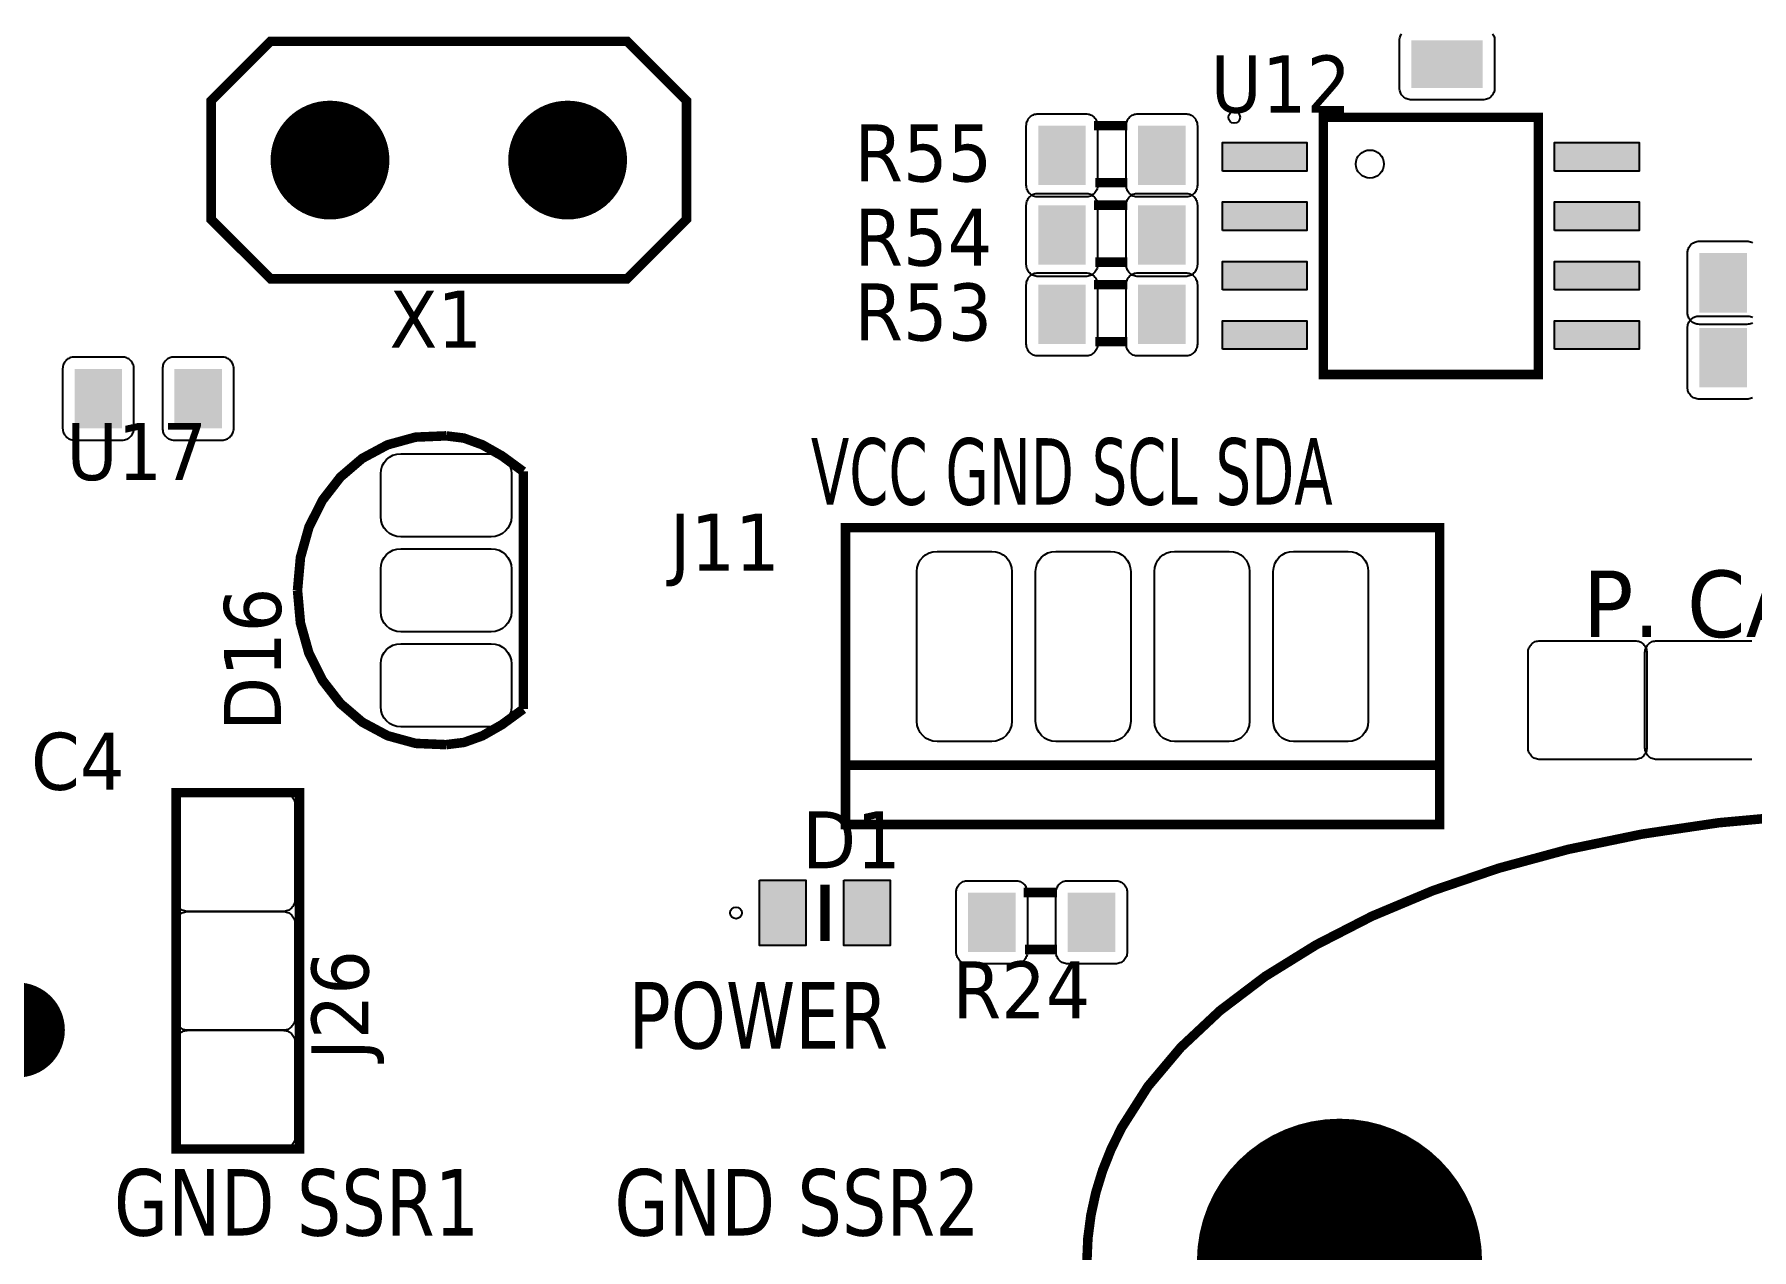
# Model space of a CAD drawing. Header units: millimetres. Extents: x 123.5 to 144.3, y 105.4 to 121.6.
# Drawn here: x 128.534 to 131.136, y 111.912 to 113.754 of the extents above; entities that cross this region are included whole.
import ezdxf

# ---------------------------------------------------------------- set-up
doc = ezdxf.new("R2010")
doc.units = ezdxf.units.MM
doc.layers.add('DESC', color=250, linetype='Continuous')
doc.styles.get("Standard").update_dxf_attribs({"font": 'tahoma.ttf'})

# ---------------------------------------------------------------- blocks, each defined once
blk = doc.blocks.new('RPAD')
blk.add_trace([(-0.5, -0.5), (-0.5, 0.5), (0.5, -0.5), (0.5, 0.5)])
blk = doc.blocks.new('EPAD')
at = {"const_width": 0.5}
blk.add_lwpolyline([(-0.25, 0, 1), (0.25, 0, 1)], format="xyb", close=True, dxfattribs=at)
blk = doc.blocks.new('DIELEC-AUT006')
for points, const_width in [([(149.0526, 113.0616), (148.6026, 113.0616), (148.5276, 113.1366), (148.5276, 113.2866), (148.6026, 113.3616), (149.0526, 113.3616), (149.1276, 113.2866), (149.1276, 113.1366), (149.0526, 113.0616)], 0.012), ([(149.0526, 113.0616), (148.6026, 113.0616), (148.5276, 113.1366), (148.5276, 113.2866), (148.6026, 113.3616), (149.0526, 113.3616), (149.1276, 113.2866), (149.1276, 113.1366), (149.0526, 113.0616)], 0.012), ([(149.0526, 113.0616), (148.6026, 113.0616), (148.5276, 113.1366), (148.5276, 113.2866), (148.6026, 113.3616), (149.0526, 113.3616), (149.1276, 113.2866), (149.1276, 113.1366), (149.0526, 113.0616)], 0.012), ([(149.6841, 113.255), (149.6421, 113.255)], 0.012), ([(149.6841, 113.255), (149.6421, 113.255)], 0.012), ([(149.6841, 113.255), (149.6421, 113.255)], 0.012), ([(149.9314, 112.9408), (150.203, 112.9408), (150.203, 113.2656), (149.9314, 113.2656), (149.9314, 112.9408)], 0.0118), ([(149.9314, 112.9408), (150.203, 112.9408), (150.203, 113.2656), (149.9314, 113.2656), (149.9314, 112.9408)], 0.0118), ([(149.9314, 112.9408), (150.203, 112.9408), (150.203, 113.2656), (149.9314, 113.2656), (149.9314, 112.9408)], 0.0118), ([(149.6841, 113.183), (149.6436, 113.183)], 0.012), ([(149.6841, 113.183), (149.6436, 113.183)], 0.012), ([(149.6841, 113.183), (149.6436, 113.183)], 0.012), ([(149.6841, 113.1546), (149.6421, 113.1546)], 0.012), ([(149.6841, 113.1546), (149.6421, 113.1546)], 0.012), ([(149.6841, 113.1546), (149.6421, 113.1546)], 0.012), ([(149.6841, 113.0826), (149.6436, 113.0826)], 0.012), ([(149.6841, 113.0826), (149.6436, 113.0826)], 0.012), ([(149.6841, 113.0826), (149.6436, 113.0826)], 0.012), ([(149.6841, 113.0542), (149.6421, 113.0542)], 0.012), ([(149.6841, 113.0542), (149.6421, 113.0542)], 0.012), ([(149.6841, 113.0542), (149.6421, 113.0542)], 0.012), ([(149.6841, 112.9822), (149.6436, 112.9822)], 0.012), ([(149.6841, 112.9822), (149.6436, 112.9822)], 0.012), ([(149.6841, 112.9822), (149.6436, 112.9822)], 0.012), ([(148.8241, 112.8633), (148.7857, 112.8617), (148.7503, 112.852), (148.7184, 112.8349), (148.6908, 112.8113), (148.6681, 112.782), (148.651, 112.7479), (148.6403, 112.7097), (148.6366, 112.6683)], 0.012), ([(148.8241, 112.8633), (148.7857, 112.8617), (148.7503, 112.852), (148.7184, 112.8349), (148.6908, 112.8113), (148.6681, 112.782), (148.651, 112.7479), (148.6403, 112.7097), (148.6366, 112.6683)], 0.012), ([(148.8241, 112.8633), (148.7857, 112.8617), (148.7503, 112.852), (148.7184, 112.8349), (148.6908, 112.8113), (148.6681, 112.782), (148.651, 112.7479), (148.6403, 112.7097), (148.6366, 112.6683)], 0.012), ([(148.8241, 112.8633), (148.8467, 112.8605), (148.87, 112.852), (148.8947, 112.838), (148.9216, 112.8183)], 0.012), ([(148.8241, 112.8633), (148.8467, 112.8605), (148.87, 112.852), (148.8947, 112.838), (148.9216, 112.8183)], 0.012), ([(148.8241, 112.8633), (148.8467, 112.8605), (148.87, 112.852), (148.8947, 112.838), (148.9216, 112.8183)], 0.012), ([(148.9216, 112.5183), (148.9216, 112.8183)], 0.012), ([(148.9216, 112.5183), (148.9216, 112.8183)], 0.012), ([(148.9216, 112.5183), (148.9216, 112.8183)], 0.012), ([(149.3284, 112.3724), (150.0784, 112.3724), (150.0784, 112.7474), (149.3284, 112.7474), (149.3284, 112.3724)], 0.012), ([(149.3284, 112.3724), (150.0784, 112.3724), (150.0784, 112.7474), (149.3284, 112.7474), (149.3284, 112.3724)], 0.012), ([(149.3284, 112.3724), (150.0784, 112.3724), (150.0784, 112.7474), (149.3284, 112.7474), (149.3284, 112.3724)], 0.012), ([(148.8241, 112.4733), (148.7857, 112.4749), (148.7503, 112.4846), (148.7184, 112.5017), (148.6908, 112.5253), (148.6681, 112.5546), (148.651, 112.5887), (148.6403, 112.6269), (148.6366, 112.6683)], 0.012), ([(148.8241, 112.4733), (148.7857, 112.4749), (148.7503, 112.4846), (148.7184, 112.5017), (148.6908, 112.5253), (148.6681, 112.5546), (148.651, 112.5887), (148.6403, 112.6269), (148.6366, 112.6683)], 0.012), ([(148.8241, 112.4733), (148.7857, 112.4749), (148.7503, 112.4846), (148.7184, 112.5017), (148.6908, 112.5253), (148.6681, 112.5546), (148.651, 112.5887), (148.6403, 112.6269), (148.6366, 112.6683)], 0.012), ([(148.8241, 112.4733), (148.8467, 112.4761), (148.87, 112.4845), (148.8947, 112.4986), (148.9216, 112.5183)], 0.012), ([(148.8241, 112.4733), (148.8467, 112.4761), (148.87, 112.4845), (148.8947, 112.4986), (148.9216, 112.5183)], 0.012), ([(148.8241, 112.4733), (148.8467, 112.4761), (148.87, 112.4845), (148.8947, 112.4986), (148.9216, 112.5183)], 0.012), ([(150.0784, 112.4474), (149.3284, 112.4474)], 0.012), ([(150.0784, 112.4474), (149.3284, 112.4474)], 0.012), ([(150.0784, 112.4474), (149.3284, 112.4474)], 0.012), ([(148.4833, 111.9626), (148.6392, 111.9626), (148.6392, 112.4126), (148.4833, 112.4126), (148.4833, 111.9626)], 0.012), ([(148.4833, 111.9626), (148.6392, 111.9626), (148.6392, 112.4126), (148.4833, 112.4126), (148.4833, 111.9626)], 0.012), ([(148.4833, 111.9626), (148.6392, 111.9626), (148.6392, 112.4126), (148.4833, 112.4126), (148.4833, 111.9626)], 0.012), ([(150.5323, 112.3839), (150.431, 112.3747), (150.3338, 112.3603), (150.2409, 112.3411), (150.1528, 112.3172), (150.0701, 112.289), (149.9931, 112.2567), (149.9224, 112.2204), (149.8582, 112.1806), (149.8012, 112.1374), (149.7517, 112.091), (149.7102, 112.0417), (149.6772, 111.9899), (149.6639, 111.963), (149.653, 111.9356), (149.6444, 111.9076), (149.6382, 111.8792), (149.6344, 111.8502), (149.6331, 111.8209)], 0.012), ([(150.5323, 112.3839), (150.431, 112.3747), (150.3338, 112.3603), (150.2409, 112.3411), (150.1528, 112.3172), (150.0701, 112.289), (149.9931, 112.2567), (149.9224, 112.2204), (149.8582, 112.1806), (149.8012, 112.1374), (149.7517, 112.091), (149.7102, 112.0417), (149.6772, 111.9899), (149.6639, 111.963), (149.653, 111.9356), (149.6444, 111.9076), (149.6382, 111.8792), (149.6344, 111.8502), (149.6331, 111.8209)], 0.012), ([(150.5323, 112.3839), (150.431, 112.3747), (150.3338, 112.3603), (150.2409, 112.3411), (150.1528, 112.3172), (150.0701, 112.289), (149.9931, 112.2567), (149.9224, 112.2204), (149.8582, 112.1806), (149.8012, 112.1374), (149.7517, 112.091), (149.7102, 112.0417), (149.6772, 111.9899), (149.6639, 111.963), (149.653, 111.9356), (149.6444, 111.9076), (149.6382, 111.8792), (149.6344, 111.8502), (149.6331, 111.8209)], 0.012), ([(149.3024, 112.2963), (149.3024, 112.2254)], 0.0118), ([(149.3024, 112.2963), (149.3024, 112.2254)], 0.0118), ([(149.3024, 112.2963), (149.3024, 112.2254)], 0.0118), ([(149.5955, 112.2865), (149.5535, 112.2865)], 0.012), ([(149.5955, 112.2865), (149.5535, 112.2865)], 0.012), ([(149.5955, 112.2865), (149.5535, 112.2865)], 0.012), ([(149.5955, 112.2145), (149.555, 112.2145)], 0.012), ([(149.5955, 112.2145), (149.555, 112.2145)], 0.012), ([(149.5955, 112.2145), (149.555, 112.2145)], 0.012)]:
    blk.add_lwpolyline(points, dxfattribs=dict(const_width=const_width))
for points in [[(150.1453, 113.3711), (150.1461, 113.3699), (150.1467, 113.3686), (150.1472, 113.3672), (150.1475, 113.3658), (150.1478, 113.3643), (150.1478, 113.3627), (150.1478, 113.3627), (150.1478, 113.3027), (150.1478, 113.3011), (150.1475, 113.2996), (150.1472, 113.2982), (150.1467, 113.2968), (150.1461, 113.2955), (150.1453, 113.2942), (150.1445, 113.2931), (150.1435, 113.292), (150.1425, 113.2911), (150.1413, 113.2902), (150.1401, 113.2895), (150.1387, 113.2889), (150.1374, 113.2884), (150.1359, 113.288), (150.1344, 113.2878), (150.1328, 113.2877), (150.0428, 113.2877), (150.0413, 113.2878), (150.0398, 113.288), (150.0383, 113.2884), (150.0369, 113.2889), (150.0356, 113.2895), (150.0344, 113.2902), (150.0332, 113.2911), (150.0322, 113.292), (150.0312, 113.2931), (150.0304, 113.2942), (150.0296, 113.2955), (150.029, 113.2968), (150.0285, 113.2982), (150.0281, 113.2996), (150.0279, 113.3011), (150.0278, 113.3027), (150.0278, 113.3627), (150.0279, 113.3643), (150.0281, 113.3658), (150.0285, 113.3672), (150.029, 113.3686), (150.0296, 113.3699), (150.0304, 113.3711)], [(150.4735, 113.0059), (150.4722, 113.0053), (150.4708, 113.0048), (150.4693, 113.0044), (150.4678, 113.0042), (150.4663, 113.0041), (150.4063, 113.0041), (150.4047, 113.0042), (150.4032, 113.0044), (150.4018, 113.0048), (150.4004, 113.0053), (150.3991, 113.0059), (150.3978, 113.0066), (150.3967, 113.0075), (150.3956, 113.0084), (150.3946, 113.0095), (150.3938, 113.0107), (150.3931, 113.0119), (150.3924, 113.0132), (150.3919, 113.0146), (150.3916, 113.016), (150.3913, 113.0176), (150.3913, 113.0191), (150.3913, 113.0941), (150.3913, 113.0957), (150.3916, 113.0972), (150.3919, 113.0986), (150.3924, 113.1), (150.3931, 113.1013), (150.3938, 113.1026), (150.3946, 113.1037), (150.3956, 113.1048), (150.3967, 113.1057), (150.3978, 113.1066), (150.3991, 113.1073), (150.4004, 113.108), (150.4018, 113.1084), (150.4032, 113.1088), (150.4047, 113.109), (150.4063, 113.1091), (150.4063, 113.1091), (150.4663, 113.1091), (150.4678, 113.109), (150.4693, 113.1088), (150.4708, 113.1084), (150.4722, 113.108), (150.4735, 113.1073)], [(150.4735, 112.9114), (150.4722, 112.9108), (150.4708, 112.9103), (150.4693, 112.9099), (150.4678, 112.9097), (150.4663, 112.9096), (150.4063, 112.9096), (150.4047, 112.9097), (150.4032, 112.9099), (150.4018, 112.9103), (150.4004, 112.9108), (150.3991, 112.9114), (150.3978, 112.9121), (150.3967, 112.913), (150.3956, 112.914), (150.3946, 112.915), (150.3938, 112.9162), (150.3931, 112.9174), (150.3924, 112.9187), (150.3919, 112.9201), (150.3916, 112.9216), (150.3913, 112.9231), (150.3913, 112.9246), (150.3913, 112.9996), (150.3913, 113.0012), (150.3916, 113.0027), (150.3919, 113.0041), (150.3924, 113.0055), (150.3931, 113.0068), (150.3938, 113.0081), (150.3946, 113.0092), (150.3956, 113.0103), (150.3967, 113.0112), (150.3978, 113.0121), (150.3991, 113.0128), (150.4004, 113.0135), (150.4018, 113.014), (150.4032, 113.0143), (150.4047, 113.0145), (150.4063, 113.0146), (150.4063, 113.0146), (150.4663, 113.0146), (150.4678, 113.0145), (150.4693, 113.0143), (150.4708, 113.014), (150.4722, 113.0135), (150.4735, 113.0128)], [(150.4726, 112.4545), (150.3526, 112.4545), (150.3511, 112.4546), (150.3496, 112.4548), (150.3481, 112.4552), (150.3467, 112.4557), (150.3454, 112.4563), (150.3442, 112.457), (150.343, 112.4579), (150.342, 112.4589), (150.341, 112.4599), (150.3402, 112.4611), (150.3394, 112.4623), (150.3388, 112.4636), (150.3383, 112.465), (150.3379, 112.4665), (150.3377, 112.468), (150.3376, 112.4695), (150.3376, 112.5895), (150.3377, 112.5911), (150.3379, 112.5926), (150.3383, 112.594), (150.3388, 112.5954), (150.3394, 112.5967), (150.3402, 112.598), (150.341, 112.5991), (150.342, 112.6002), (150.343, 112.6011), (150.3442, 112.602), (150.3454, 112.6027), (150.3467, 112.6034), (150.3481, 112.6039), (150.3496, 112.6042), (150.3511, 112.6044), (150.3526, 112.6045), (150.4726, 112.6045)]]:
    blk.add_lwpolyline(points)
for points in [[(149.6316, 113.165), (149.5716, 113.165), (149.5701, 113.1651), (149.5685, 113.1653), (149.5671, 113.1657), (149.5657, 113.1662), (149.5644, 113.1668), (149.5632, 113.1675), (149.562, 113.1684), (149.5609, 113.1693), (149.56, 113.1704), (149.5591, 113.1716), (149.5584, 113.1728), (149.5578, 113.1741), (149.5573, 113.1755), (149.5569, 113.1769), (149.5567, 113.1785), (149.5566, 113.18), (149.5566, 113.255), (149.5567, 113.2566), (149.5569, 113.2581), (149.5573, 113.2595), (149.5578, 113.2609), (149.5584, 113.2622), (149.5591, 113.2635), (149.56, 113.2646), (149.5609, 113.2657), (149.562, 113.2666), (149.5632, 113.2675), (149.5644, 113.2682), (149.5657, 113.2689), (149.5671, 113.2694), (149.5685, 113.2697), (149.5701, 113.2699), (149.5716, 113.27), (149.6316, 113.27), (149.6332, 113.2699), (149.6347, 113.2697), (149.6361, 113.2694), (149.6375, 113.2689), (149.6388, 113.2682), (149.6401, 113.2675), (149.6412, 113.2666), (149.6423, 113.2657), (149.6432, 113.2646), (149.6441, 113.2635), (149.6448, 113.2622), (149.6455, 113.2609), (149.6459, 113.2595), (149.6463, 113.2581), (149.6465, 113.2566), (149.6466, 113.255), (149.6466, 113.18), (149.6465, 113.1785), (149.6463, 113.1769), (149.6459, 113.1755), (149.6455, 113.1741), (149.6448, 113.1728), (149.6441, 113.1716), (149.6432, 113.1704), (149.6423, 113.1693), (149.6412, 113.1684), (149.6401, 113.1675), (149.6388, 113.1668), (149.6375, 113.1662), (149.6361, 113.1657), (149.6347, 113.1653), (149.6332, 113.1651), (149.6316, 113.165)], [(149.7576, 113.165), (149.6976, 113.165), (149.6961, 113.1651), (149.6945, 113.1653), (149.6931, 113.1657), (149.6917, 113.1662), (149.6904, 113.1668), (149.6892, 113.1675), (149.688, 113.1684), (149.6869, 113.1693), (149.686, 113.1704), (149.6851, 113.1716), (149.6844, 113.1728), (149.6838, 113.1741), (149.6833, 113.1755), (149.6829, 113.1769), (149.6827, 113.1785), (149.6826, 113.18), (149.6826, 113.255), (149.6827, 113.2566), (149.6829, 113.2581), (149.6833, 113.2595), (149.6838, 113.2609), (149.6844, 113.2622), (149.6851, 113.2635), (149.686, 113.2646), (149.6869, 113.2657), (149.688, 113.2666), (149.6892, 113.2675), (149.6904, 113.2682), (149.6917, 113.2689), (149.6931, 113.2694), (149.6945, 113.2697), (149.6961, 113.2699), (149.6976, 113.27), (149.7576, 113.27), (149.7592, 113.2699), (149.7607, 113.2697), (149.7621, 113.2694), (149.7635, 113.2689), (149.7648, 113.2682), (149.7661, 113.2675), (149.7672, 113.2666), (149.7683, 113.2657), (149.7692, 113.2646), (149.7701, 113.2635), (149.7708, 113.2622), (149.7715, 113.2609), (149.7719, 113.2595), (149.7723, 113.2581), (149.7725, 113.2566), (149.7726, 113.255), (149.7726, 113.18), (149.7725, 113.1785), (149.7723, 113.1769), (149.7719, 113.1755), (149.7715, 113.1741), (149.7708, 113.1728), (149.7701, 113.1716), (149.7692, 113.1704), (149.7683, 113.1693), (149.7672, 113.1684), (149.7661, 113.1675), (149.7648, 113.1668), (149.7635, 113.1662), (149.7621, 113.1657), (149.7607, 113.1653), (149.7592, 113.1651), (149.7576, 113.165)], [(149.8043, 113.1977), (149.8043, 113.2337), (149.9108, 113.2337), (149.9108, 113.1977), (149.8043, 113.1977)], [(150.2236, 113.1977), (150.2236, 113.2337), (150.3301, 113.2337), (150.3301, 113.1977), (150.2236, 113.1977)], [(149.6316, 113.0646), (149.5716, 113.0646), (149.5701, 113.0647), (149.5685, 113.0649), (149.5671, 113.0653), (149.5657, 113.0658), (149.5644, 113.0664), (149.5632, 113.0671), (149.562, 113.068), (149.5609, 113.069), (149.56, 113.07), (149.5591, 113.0712), (149.5584, 113.0724), (149.5578, 113.0737), (149.5573, 113.0751), (149.5569, 113.0766), (149.5567, 113.0781), (149.5566, 113.0796), (149.5566, 113.1546), (149.5567, 113.1562), (149.5569, 113.1577), (149.5573, 113.1591), (149.5578, 113.1605), (149.5584, 113.1618), (149.5591, 113.1631), (149.56, 113.1642), (149.5609, 113.1653), (149.562, 113.1662), (149.5632, 113.1671), (149.5644, 113.1678), (149.5657, 113.1685), (149.5671, 113.169), (149.5685, 113.1693), (149.5701, 113.1695), (149.5716, 113.1696), (149.6316, 113.1696), (149.6332, 113.1695), (149.6347, 113.1693), (149.6361, 113.169), (149.6375, 113.1685), (149.6388, 113.1678), (149.6401, 113.1671), (149.6412, 113.1662), (149.6423, 113.1653), (149.6432, 113.1642), (149.6441, 113.1631), (149.6448, 113.1618), (149.6455, 113.1605), (149.6459, 113.1591), (149.6463, 113.1577), (149.6465, 113.1562), (149.6466, 113.1546), (149.6466, 113.0796), (149.6465, 113.0781), (149.6463, 113.0766), (149.6459, 113.0751), (149.6455, 113.0737), (149.6448, 113.0724), (149.6441, 113.0712), (149.6432, 113.07), (149.6423, 113.069), (149.6412, 113.068), (149.6401, 113.0671), (149.6388, 113.0664), (149.6375, 113.0658), (149.6361, 113.0653), (149.6347, 113.0649), (149.6332, 113.0647), (149.6316, 113.0646)], [(149.7576, 113.0646), (149.6976, 113.0646), (149.6961, 113.0647), (149.6945, 113.0649), (149.6931, 113.0653), (149.6917, 113.0658), (149.6904, 113.0664), (149.6892, 113.0671), (149.688, 113.068), (149.6869, 113.069), (149.686, 113.07), (149.6851, 113.0712), (149.6844, 113.0724), (149.6838, 113.0737), (149.6833, 113.0751), (149.6829, 113.0766), (149.6827, 113.0781), (149.6826, 113.0796), (149.6826, 113.1546), (149.6827, 113.1562), (149.6829, 113.1577), (149.6833, 113.1591), (149.6838, 113.1605), (149.6844, 113.1618), (149.6851, 113.1631), (149.686, 113.1642), (149.6869, 113.1653), (149.688, 113.1662), (149.6892, 113.1671), (149.6904, 113.1678), (149.6917, 113.1685), (149.6931, 113.169), (149.6945, 113.1693), (149.6961, 113.1695), (149.6976, 113.1696), (149.7576, 113.1696), (149.7592, 113.1695), (149.7607, 113.1693), (149.7621, 113.169), (149.7635, 113.1685), (149.7648, 113.1678), (149.7661, 113.1671), (149.7672, 113.1662), (149.7683, 113.1653), (149.7692, 113.1642), (149.7701, 113.1631), (149.7708, 113.1618), (149.7715, 113.1605), (149.7719, 113.1591), (149.7723, 113.1577), (149.7725, 113.1562), (149.7726, 113.1546), (149.7726, 113.0796), (149.7725, 113.0781), (149.7723, 113.0766), (149.7719, 113.0751), (149.7715, 113.0737), (149.7708, 113.0724), (149.7701, 113.0712), (149.7692, 113.07), (149.7683, 113.069), (149.7672, 113.068), (149.7661, 113.0671), (149.7648, 113.0664), (149.7635, 113.0658), (149.7621, 113.0653), (149.7607, 113.0649), (149.7592, 113.0647), (149.7576, 113.0646)], [(149.8043, 113.1227), (149.8043, 113.1587), (149.9108, 113.1587), (149.9108, 113.1227), (149.8043, 113.1227)], [(150.2236, 113.1227), (150.2236, 113.1587), (150.3301, 113.1587), (150.3301, 113.1227), (150.2236, 113.1227)], [(149.8043, 113.0477), (149.8043, 113.0837), (149.9108, 113.0837), (149.9108, 113.0477), (149.8043, 113.0477)], [(150.2236, 113.0477), (150.2236, 113.0837), (150.3301, 113.0837), (150.3301, 113.0477), (150.2236, 113.0477)], [(149.6316, 112.9642), (149.5716, 112.9642), (149.5701, 112.9643), (149.5685, 112.9645), (149.5671, 112.9649), (149.5657, 112.9654), (149.5644, 112.966), (149.5632, 112.9667), (149.562, 112.9676), (149.5609, 112.9686), (149.56, 112.9696), (149.5591, 112.9708), (149.5584, 112.972), (149.5578, 112.9733), (149.5573, 112.9747), (149.5569, 112.9762), (149.5567, 112.9777), (149.5566, 112.9792), (149.5566, 113.0542), (149.5567, 113.0558), (149.5569, 113.0573), (149.5573, 113.0587), (149.5578, 113.0601), (149.5584, 113.0614), (149.5591, 113.0627), (149.56, 113.0638), (149.5609, 113.0649), (149.562, 113.0658), (149.5632, 113.0667), (149.5644, 113.0674), (149.5657, 113.0681), (149.5671, 113.0686), (149.5685, 113.0689), (149.5701, 113.0691), (149.5716, 113.0692), (149.6316, 113.0692), (149.6332, 113.0691), (149.6347, 113.0689), (149.6361, 113.0686), (149.6375, 113.0681), (149.6388, 113.0674), (149.6401, 113.0667), (149.6412, 113.0658), (149.6423, 113.0649), (149.6432, 113.0638), (149.6441, 113.0627), (149.6448, 113.0614), (149.6455, 113.0601), (149.6459, 113.0587), (149.6463, 113.0573), (149.6465, 113.0558), (149.6466, 113.0542), (149.6466, 112.9792), (149.6465, 112.9777), (149.6463, 112.9762), (149.6459, 112.9747), (149.6455, 112.9733), (149.6448, 112.972), (149.6441, 112.9708), (149.6432, 112.9696), (149.6423, 112.9686), (149.6412, 112.9676), (149.6401, 112.9667), (149.6388, 112.966), (149.6375, 112.9654), (149.6361, 112.9649), (149.6347, 112.9645), (149.6332, 112.9643), (149.6316, 112.9642)], [(149.7576, 112.9642), (149.6976, 112.9642), (149.6961, 112.9643), (149.6945, 112.9645), (149.6931, 112.9649), (149.6917, 112.9654), (149.6904, 112.966), (149.6892, 112.9667), (149.688, 112.9676), (149.6869, 112.9686), (149.686, 112.9696), (149.6851, 112.9708), (149.6844, 112.972), (149.6838, 112.9733), (149.6833, 112.9747), (149.6829, 112.9762), (149.6827, 112.9777), (149.6826, 112.9792), (149.6826, 113.0542), (149.6827, 113.0558), (149.6829, 113.0573), (149.6833, 113.0587), (149.6838, 113.0601), (149.6844, 113.0614), (149.6851, 113.0627), (149.686, 113.0638), (149.6869, 113.0649), (149.688, 113.0658), (149.6892, 113.0667), (149.6904, 113.0674), (149.6917, 113.0681), (149.6931, 113.0686), (149.6945, 113.0689), (149.6961, 113.0691), (149.6976, 113.0692), (149.7576, 113.0692), (149.7592, 113.0691), (149.7607, 113.0689), (149.7621, 113.0686), (149.7635, 113.0681), (149.7648, 113.0674), (149.7661, 113.0667), (149.7672, 113.0658), (149.7683, 113.0649), (149.7692, 113.0638), (149.7701, 113.0627), (149.7708, 113.0614), (149.7715, 113.0601), (149.7719, 113.0587), (149.7723, 113.0573), (149.7725, 113.0558), (149.7726, 113.0542), (149.7726, 112.9792), (149.7725, 112.9777), (149.7723, 112.9762), (149.7719, 112.9747), (149.7715, 112.9733), (149.7708, 112.972), (149.7701, 112.9708), (149.7692, 112.9696), (149.7683, 112.9686), (149.7672, 112.9676), (149.7661, 112.9667), (149.7648, 112.966), (149.7635, 112.9654), (149.7621, 112.9649), (149.7607, 112.9645), (149.7592, 112.9643), (149.7576, 112.9642)], [(149.8043, 112.9727), (149.8043, 113.0087), (149.9108, 113.0087), (149.9108, 112.9727), (149.8043, 112.9727)], [(150.2236, 112.9727), (150.2236, 113.0087), (150.3301, 113.0087), (150.3301, 112.9727), (150.2236, 112.9727)], [(148.3551, 112.8579), (148.4151, 112.8579), (148.4166, 112.858), (148.4181, 112.8582), (148.4196, 112.8586), (148.421, 112.8591), (148.4223, 112.8597), (148.4235, 112.8604), (148.4247, 112.8613), (148.4257, 112.8623), (148.4267, 112.8633), (148.4276, 112.8645), (148.4283, 112.8657), (148.4289, 112.867), (148.4294, 112.8684), (148.4298, 112.8699), (148.43, 112.8714), (148.4301, 112.8729), (148.4301, 112.9479), (148.43, 112.9495), (148.4298, 112.951), (148.4294, 112.9524), (148.4289, 112.9538), (148.4283, 112.9551), (148.4276, 112.9564), (148.4267, 112.9575), (148.4257, 112.9586), (148.4247, 112.9596), (148.4235, 112.9604), (148.4223, 112.9611), (148.421, 112.9618), (148.4196, 112.9623), (148.4181, 112.9626), (148.4166, 112.9629), (148.4151, 112.9629), (148.3551, 112.9629), (148.3535, 112.9629), (148.352, 112.9626), (148.3506, 112.9623), (148.3492, 112.9618), (148.3479, 112.9611), (148.3466, 112.9604), (148.3455, 112.9596), (148.3444, 112.9586), (148.3435, 112.9575), (148.3426, 112.9564), (148.3419, 112.9551), (148.3412, 112.9538), (148.3407, 112.9524), (148.3404, 112.951), (148.3402, 112.9495), (148.3401, 112.9479), (148.3401, 112.8729), (148.3402, 112.8714), (148.3404, 112.8699), (148.3407, 112.8684), (148.3412, 112.867), (148.3419, 112.8657), (148.3426, 112.8645), (148.3435, 112.8633), (148.3444, 112.8623), (148.3455, 112.8613), (148.3466, 112.8604), (148.3479, 112.8597), (148.3492, 112.8591), (148.3506, 112.8586), (148.352, 112.8582), (148.3535, 112.858), (148.3551, 112.8579)], [(148.4811, 112.8579), (148.5411, 112.8579), (148.5426, 112.858), (148.5441, 112.8582), (148.5456, 112.8586), (148.547, 112.8591), (148.5483, 112.8597), (148.5495, 112.8604), (148.5507, 112.8613), (148.5517, 112.8623), (148.5527, 112.8633), (148.5536, 112.8645), (148.5543, 112.8657), (148.5549, 112.867), (148.5554, 112.8684), (148.5558, 112.8699), (148.556, 112.8714), (148.5561, 112.8729), (148.5561, 112.9479), (148.556, 112.9495), (148.5558, 112.951), (148.5554, 112.9524), (148.5549, 112.9538), (148.5543, 112.9551), (148.5536, 112.9564), (148.5527, 112.9575), (148.5517, 112.9586), (148.5507, 112.9596), (148.5495, 112.9604), (148.5483, 112.9611), (148.547, 112.9618), (148.5456, 112.9623), (148.5441, 112.9626), (148.5426, 112.9629), (148.5411, 112.9629), (148.4811, 112.9629), (148.4795, 112.9629), (148.478, 112.9626), (148.4766, 112.9623), (148.4752, 112.9618), (148.4739, 112.9611), (148.4726, 112.9604), (148.4715, 112.9596), (148.4704, 112.9586), (148.4695, 112.9575), (148.4686, 112.9564), (148.4679, 112.9551), (148.4672, 112.9538), (148.4667, 112.9524), (148.4664, 112.951), (148.4662, 112.9495), (148.4661, 112.9479), (148.4661, 112.8729), (148.4662, 112.8714), (148.4664, 112.8699), (148.4667, 112.8684), (148.4672, 112.867), (148.4679, 112.8657), (148.4686, 112.8645), (148.4695, 112.8633), (148.4704, 112.8623), (148.4715, 112.8613), (148.4726, 112.8604), (148.4739, 112.8597), (148.4752, 112.8591), (148.4766, 112.8586), (148.478, 112.8582), (148.4795, 112.858), (148.4811, 112.8579)], [(148.7416, 112.7613), (148.7416, 112.8153), (148.7421, 112.8205), (148.7435, 112.8253), (148.7459, 112.8297), (148.7489, 112.8334), (148.7527, 112.8365), (148.757, 112.8388), (148.7619, 112.8403), (148.7671, 112.8408), (148.8811, 112.8408), (148.8863, 112.8403), (148.8911, 112.8388), (148.8954, 112.8365), (148.8992, 112.8334), (148.9023, 112.8297), (148.9046, 112.8253), (148.9061, 112.8205), (148.9066, 112.8153), (148.9066, 112.7613), (148.9061, 112.7561), (148.9046, 112.7513), (148.9023, 112.7469), (148.8992, 112.7432), (148.8954, 112.7401), (148.8911, 112.7378), (148.8863, 112.7363), (148.8811, 112.7358), (148.7671, 112.7358), (148.7619, 112.7363), (148.757, 112.7378), (148.7527, 112.7401), (148.7489, 112.7432), (148.7459, 112.7469), (148.7435, 112.7513), (148.7421, 112.7561), (148.7416, 112.7613)], [(148.7416, 112.6413), (148.7416, 112.6953), (148.7421, 112.7005), (148.7435, 112.7053), (148.7459, 112.7097), (148.7489, 112.7134), (148.7527, 112.7165), (148.757, 112.7188), (148.7619, 112.7203), (148.7671, 112.7208), (148.8811, 112.7208), (148.8863, 112.7203), (148.8911, 112.7188), (148.8954, 112.7165), (148.8992, 112.7134), (148.9023, 112.7097), (148.9046, 112.7053), (148.9061, 112.7005), (148.9066, 112.6953), (148.9066, 112.6413), (148.9061, 112.6361), (148.9046, 112.6313), (148.9023, 112.6269), (148.8992, 112.6232), (148.8954, 112.6201), (148.8911, 112.6178), (148.8863, 112.6163), (148.8811, 112.6158), (148.7671, 112.6158), (148.7619, 112.6163), (148.757, 112.6178), (148.7527, 112.6201), (148.7489, 112.6232), (148.7459, 112.6269), (148.7435, 112.6313), (148.7421, 112.6361), (148.7416, 112.6413)], [(149.5129, 112.4774), (149.4439, 112.4774), (149.4387, 112.4779), (149.4339, 112.4794), (149.4295, 112.4817), (149.4258, 112.4848), (149.4227, 112.4886), (149.4204, 112.4929), (149.4189, 112.4977), (149.4184, 112.5029), (149.4184, 112.6919), (149.4189, 112.6971), (149.4204, 112.702), (149.4227, 112.7063), (149.4258, 112.7101), (149.4295, 112.7131), (149.4339, 112.7155), (149.4387, 112.7169), (149.4439, 112.7174), (149.5129, 112.7174), (149.5181, 112.7169), (149.5229, 112.7155), (149.5273, 112.7131), (149.531, 112.7101), (149.5341, 112.7063), (149.5364, 112.702), (149.5379, 112.6971), (149.5384, 112.6919), (149.5384, 112.5029), (149.5379, 112.4977), (149.5364, 112.4929), (149.5341, 112.4886), (149.531, 112.4848), (149.5273, 112.4817), (149.5229, 112.4794), (149.5181, 112.4779), (149.5129, 112.4774)], [(149.6629, 112.4774), (149.5939, 112.4774), (149.5887, 112.4779), (149.5839, 112.4794), (149.5795, 112.4817), (149.5758, 112.4848), (149.5727, 112.4886), (149.5704, 112.4929), (149.5689, 112.4977), (149.5684, 112.5029), (149.5684, 112.6919), (149.5689, 112.6971), (149.5704, 112.702), (149.5727, 112.7063), (149.5758, 112.7101), (149.5795, 112.7131), (149.5839, 112.7155), (149.5887, 112.7169), (149.5939, 112.7174), (149.6629, 112.7174), (149.6681, 112.7169), (149.6729, 112.7155), (149.6773, 112.7131), (149.681, 112.7101), (149.6841, 112.7063), (149.6864, 112.702), (149.6879, 112.6971), (149.6884, 112.6919), (149.6884, 112.5029), (149.6879, 112.4977), (149.6864, 112.4929), (149.6841, 112.4886), (149.681, 112.4848), (149.6773, 112.4817), (149.6729, 112.4794), (149.6681, 112.4779), (149.6629, 112.4774)], [(149.8129, 112.4774), (149.7439, 112.4774), (149.7387, 112.4779), (149.7339, 112.4794), (149.7295, 112.4817), (149.7258, 112.4848), (149.7227, 112.4886), (149.7204, 112.4929), (149.7189, 112.4977), (149.7184, 112.5029), (149.7184, 112.6919), (149.7189, 112.6971), (149.7204, 112.702), (149.7227, 112.7063), (149.7258, 112.7101), (149.7295, 112.7131), (149.7339, 112.7155), (149.7387, 112.7169), (149.7439, 112.7174), (149.8129, 112.7174), (149.8181, 112.7169), (149.8229, 112.7155), (149.8273, 112.7131), (149.831, 112.7101), (149.8341, 112.7063), (149.8364, 112.702), (149.8379, 112.6971), (149.8384, 112.6919), (149.8384, 112.5029), (149.8379, 112.4977), (149.8364, 112.4929), (149.8341, 112.4886), (149.831, 112.4848), (149.8273, 112.4817), (149.8229, 112.4794), (149.8181, 112.4779), (149.8129, 112.4774)], [(149.9629, 112.4774), (149.8939, 112.4774), (149.8887, 112.4779), (149.8839, 112.4794), (149.8795, 112.4817), (149.8758, 112.4848), (149.8727, 112.4886), (149.8704, 112.4929), (149.8689, 112.4977), (149.8684, 112.5029), (149.8684, 112.6919), (149.8689, 112.6971), (149.8704, 112.702), (149.8727, 112.7063), (149.8758, 112.7101), (149.8795, 112.7131), (149.8839, 112.7155), (149.8887, 112.7169), (149.8939, 112.7174), (149.9629, 112.7174), (149.9681, 112.7169), (149.9729, 112.7155), (149.9773, 112.7131), (149.981, 112.7101), (149.9841, 112.7063), (149.9864, 112.702), (149.9879, 112.6971), (149.9884, 112.6919), (149.9884, 112.5029), (149.9879, 112.4977), (149.9864, 112.4929), (149.9841, 112.4886), (149.981, 112.4848), (149.9773, 112.4817), (149.9729, 112.4794), (149.9681, 112.4779), (149.9629, 112.4774)], [(150.325, 112.4545), (150.205, 112.4545), (150.2035, 112.4546), (150.2019, 112.4548), (150.2005, 112.4552), (150.1991, 112.4557), (150.1978, 112.4563), (150.1966, 112.457), (150.1954, 112.4579), (150.1943, 112.4589), (150.1934, 112.4599), (150.1925, 112.4611), (150.1918, 112.4623), (150.1912, 112.4636), (150.1907, 112.465), (150.1903, 112.4665), (150.1901, 112.468), (150.19, 112.4695), (150.19, 112.5895), (150.1901, 112.5911), (150.1903, 112.5926), (150.1907, 112.594), (150.1912, 112.5954), (150.1918, 112.5967), (150.1925, 112.598), (150.1934, 112.5991), (150.1943, 112.6002), (150.1954, 112.6011), (150.1966, 112.602), (150.1978, 112.6027), (150.1991, 112.6034), (150.2005, 112.6039), (150.2019, 112.6042), (150.2035, 112.6044), (150.205, 112.6045), (150.325, 112.6045), (150.3266, 112.6044), (150.3281, 112.6042), (150.3295, 112.6039), (150.3309, 112.6034), (150.3322, 112.6027), (150.3335, 112.602), (150.3346, 112.6011), (150.3357, 112.6002), (150.3366, 112.5991), (150.3375, 112.598), (150.3382, 112.5967), (150.3389, 112.5954), (150.3394, 112.594), (150.3397, 112.5926), (150.3399, 112.5911), (150.34, 112.5895), (150.34, 112.4695), (150.3399, 112.468), (150.3397, 112.4665), (150.3394, 112.465), (150.3389, 112.4636), (150.3382, 112.4623), (150.3375, 112.4611), (150.3366, 112.4599), (150.3357, 112.4589), (150.3346, 112.4579), (150.3335, 112.457), (150.3322, 112.4563), (150.3309, 112.4557), (150.3295, 112.4552), (150.3281, 112.4548), (150.3266, 112.4546), (150.325, 112.4545)], [(148.7416, 112.5213), (148.7416, 112.5753), (148.7421, 112.5805), (148.7435, 112.5853), (148.7459, 112.5897), (148.7489, 112.5934), (148.7527, 112.5965), (148.757, 112.5988), (148.7619, 112.6003), (148.7671, 112.6008), (148.8811, 112.6008), (148.8863, 112.6003), (148.8911, 112.5988), (148.8954, 112.5965), (148.8992, 112.5934), (148.9023, 112.5897), (148.9046, 112.5853), (148.9061, 112.5805), (148.9066, 112.5753), (148.9066, 112.5213), (148.9061, 112.5161), (148.9046, 112.5113), (148.9023, 112.5069), (148.8992, 112.5032), (148.8954, 112.5001), (148.8911, 112.4978), (148.8863, 112.4963), (148.8811, 112.4958), (148.7671, 112.4958), (148.7619, 112.4963), (148.757, 112.4978), (148.7527, 112.5001), (148.7489, 112.5032), (148.7459, 112.5069), (148.7435, 112.5113), (148.7421, 112.5161), (148.7416, 112.5213)], [(148.6333, 112.3976), (148.6333, 112.2776), (148.6332, 112.276), (148.633, 112.2745), (148.6327, 112.2731), (148.6322, 112.2717), (148.6315, 112.2704), (148.6308, 112.2691), (148.6299, 112.268), (148.629, 112.2669), (148.6279, 112.266), (148.6268, 112.2651), (148.6255, 112.2644), (148.6242, 112.2637), (148.6228, 112.2633), (148.6214, 112.2629), (148.6199, 112.2627), (148.6183, 112.2626), (148.4983, 112.2626), (148.4968, 112.2627), (148.4953, 112.2629), (148.4938, 112.2633), (148.4924, 112.2637), (148.4911, 112.2644), (148.4899, 112.2651), (148.4887, 112.266), (148.4877, 112.2669), (148.4867, 112.268), (148.4858, 112.2691), (148.4851, 112.2704), (148.4845, 112.2717), (148.484, 112.2731), (148.4836, 112.2745), (148.4834, 112.276), (148.4833, 112.2776), (148.4833, 112.3976), (148.4834, 112.3992), (148.4836, 112.4007), (148.484, 112.4021), (148.4845, 112.4035), (148.4851, 112.4048), (148.4858, 112.406), (148.4867, 112.4072), (148.4877, 112.4083), (148.4887, 112.4092), (148.4899, 112.4101), (148.4911, 112.4108), (148.4924, 112.4114), (148.4938, 112.4119), (148.4953, 112.4123), (148.4968, 112.4125), (148.4983, 112.4126), (148.6183, 112.4126), (148.6199, 112.4125), (148.6214, 112.4123), (148.6228, 112.4119), (148.6242, 112.4114), (148.6255, 112.4108), (148.6268, 112.4101), (148.6279, 112.4092), (148.629, 112.4083), (148.6299, 112.4072), (148.6308, 112.406), (148.6315, 112.4048), (148.6322, 112.4035), (148.6327, 112.4021), (148.633, 112.4007), (148.6332, 112.3992), (148.6333, 112.3976)], [(149.22, 112.3021), (149.2785, 112.3021), (149.2785, 112.2196), (149.22, 112.2196), (149.22, 112.3021)], [(149.3263, 112.3021), (149.3848, 112.3021), (149.3848, 112.2196), (149.3263, 112.2196), (149.3263, 112.3021)], [(149.543, 112.1965), (149.483, 112.1965), (149.4815, 112.1966), (149.48, 112.1968), (149.4785, 112.1972), (149.4771, 112.1977), (149.4758, 112.1983), (149.4746, 112.199), (149.4734, 112.1999), (149.4724, 112.2008), (149.4714, 112.2019), (149.4705, 112.2031), (149.4698, 112.2043), (149.4692, 112.2056), (149.4687, 112.207), (149.4683, 112.2084), (149.4681, 112.2099), (149.468, 112.2115), (149.468, 112.2865), (149.4681, 112.2881), (149.4683, 112.2896), (149.4687, 112.291), (149.4692, 112.2924), (149.4698, 112.2937), (149.4705, 112.295), (149.4714, 112.2961), (149.4724, 112.2972), (149.4734, 112.2981), (149.4746, 112.299), (149.4758, 112.2997), (149.4771, 112.3004), (149.4785, 112.3008), (149.48, 112.3012), (149.4815, 112.3014), (149.483, 112.3015), (149.543, 112.3015), (149.5446, 112.3014), (149.5461, 112.3012), (149.5475, 112.3008), (149.5489, 112.3004), (149.5502, 112.2997), (149.5515, 112.299), (149.5526, 112.2981), (149.5537, 112.2972), (149.5547, 112.2961), (149.5555, 112.295), (149.5562, 112.2937), (149.5569, 112.2924), (149.5574, 112.291), (149.5577, 112.2896), (149.558, 112.2881), (149.558, 112.2865), (149.558, 112.2115), (149.558, 112.2099), (149.5577, 112.2084), (149.5574, 112.207), (149.5569, 112.2056), (149.5562, 112.2043), (149.5555, 112.2031), (149.5547, 112.2019), (149.5537, 112.2008), (149.5526, 112.1999), (149.5515, 112.199), (149.5502, 112.1983), (149.5489, 112.1977), (149.5475, 112.1972), (149.5461, 112.1968), (149.5446, 112.1966), (149.543, 112.1965)], [(149.669, 112.1965), (149.609, 112.1965), (149.6075, 112.1966), (149.606, 112.1968), (149.6045, 112.1972), (149.6031, 112.1977), (149.6018, 112.1983), (149.6006, 112.199), (149.5994, 112.1999), (149.5984, 112.2008), (149.5974, 112.2019), (149.5965, 112.2031), (149.5958, 112.2043), (149.5952, 112.2056), (149.5947, 112.207), (149.5943, 112.2084), (149.5941, 112.2099), (149.594, 112.2115), (149.594, 112.2865), (149.5941, 112.2881), (149.5943, 112.2896), (149.5947, 112.291), (149.5952, 112.2924), (149.5958, 112.2937), (149.5965, 112.295), (149.5974, 112.2961), (149.5984, 112.2972), (149.5994, 112.2981), (149.6006, 112.299), (149.6018, 112.2997), (149.6031, 112.3004), (149.6045, 112.3008), (149.606, 112.3012), (149.6075, 112.3014), (149.609, 112.3015), (149.669, 112.3015), (149.6706, 112.3014), (149.6721, 112.3012), (149.6735, 112.3008), (149.6749, 112.3004), (149.6762, 112.2997), (149.6775, 112.299), (149.6786, 112.2981), (149.6797, 112.2972), (149.6807, 112.2961), (149.6815, 112.295), (149.6822, 112.2937), (149.6829, 112.2924), (149.6834, 112.291), (149.6837, 112.2896), (149.684, 112.2881), (149.684, 112.2865), (149.684, 112.2115), (149.684, 112.2099), (149.6837, 112.2084), (149.6834, 112.207), (149.6829, 112.2056), (149.6822, 112.2043), (149.6815, 112.2031), (149.6807, 112.2019), (149.6797, 112.2008), (149.6786, 112.1999), (149.6775, 112.199), (149.6762, 112.1983), (149.6749, 112.1977), (149.6735, 112.1972), (149.6721, 112.1968), (149.6706, 112.1966), (149.669, 112.1965)], [(148.6333, 112.2476), (148.6333, 112.1276), (148.6332, 112.126), (148.633, 112.1245), (148.6327, 112.1231), (148.6322, 112.1217), (148.6315, 112.1204), (148.6308, 112.1191), (148.6299, 112.118), (148.629, 112.1169), (148.6279, 112.116), (148.6268, 112.1151), (148.6255, 112.1144), (148.6242, 112.1137), (148.6228, 112.1133), (148.6214, 112.1129), (148.6199, 112.1127), (148.6183, 112.1126), (148.4983, 112.1126), (148.4968, 112.1127), (148.4953, 112.1129), (148.4938, 112.1133), (148.4924, 112.1137), (148.4911, 112.1144), (148.4899, 112.1151), (148.4887, 112.116), (148.4877, 112.1169), (148.4867, 112.118), (148.4858, 112.1191), (148.4851, 112.1204), (148.4845, 112.1217), (148.484, 112.1231), (148.4836, 112.1245), (148.4834, 112.126), (148.4833, 112.1276), (148.4833, 112.2476), (148.4834, 112.2492), (148.4836, 112.2507), (148.484, 112.2521), (148.4845, 112.2535), (148.4851, 112.2548), (148.4858, 112.256), (148.4867, 112.2572), (148.4877, 112.2583), (148.4887, 112.2592), (148.4899, 112.2601), (148.4911, 112.2608), (148.4924, 112.2614), (148.4938, 112.2619), (148.4953, 112.2623), (148.4968, 112.2625), (148.4983, 112.2626), (148.6183, 112.2626), (148.6199, 112.2625), (148.6214, 112.2623), (148.6228, 112.2619), (148.6242, 112.2614), (148.6255, 112.2608), (148.6268, 112.2601), (148.6279, 112.2592), (148.629, 112.2583), (148.6299, 112.2572), (148.6308, 112.256), (148.6315, 112.2548), (148.6322, 112.2535), (148.6327, 112.2521), (148.633, 112.2507), (148.6332, 112.2492), (148.6333, 112.2476)], [(148.6333, 112.0976), (148.6333, 111.9776), (148.6332, 111.976), (148.633, 111.9745), (148.6327, 111.9731), (148.6322, 111.9717), (148.6315, 111.9704), (148.6308, 111.9691), (148.6299, 111.968), (148.629, 111.9669), (148.6279, 111.966), (148.6268, 111.9651), (148.6255, 111.9644), (148.6242, 111.9637), (148.6228, 111.9633), (148.6214, 111.9629), (148.6199, 111.9627), (148.6183, 111.9626), (148.4983, 111.9626), (148.4968, 111.9627), (148.4953, 111.9629), (148.4938, 111.9633), (148.4924, 111.9637), (148.4911, 111.9644), (148.4899, 111.9651), (148.4887, 111.966), (148.4877, 111.9669), (148.4867, 111.968), (148.4858, 111.9691), (148.4851, 111.9704), (148.4845, 111.9717), (148.484, 111.9731), (148.4836, 111.9745), (148.4834, 111.976), (148.4833, 111.9776), (148.4833, 112.0976), (148.4834, 112.0992), (148.4836, 112.1007), (148.484, 112.1021), (148.4845, 112.1035), (148.4851, 112.1048), (148.4858, 112.106), (148.4867, 112.1072), (148.4877, 112.1083), (148.4887, 112.1092), (148.4899, 112.1101), (148.4911, 112.1108), (148.4924, 112.1114), (148.4938, 112.1119), (148.4953, 112.1123), (148.4968, 112.1125), (148.4983, 112.1126), (148.6183, 112.1126), (148.6199, 112.1125), (148.6214, 112.1123), (148.6228, 112.1119), (148.6242, 112.1114), (148.6255, 112.1108), (148.6268, 112.1101), (148.6279, 112.1092), (148.629, 112.1083), (148.6299, 112.1072), (148.6308, 112.106), (148.6315, 112.1048), (148.6322, 112.1035), (148.6327, 112.1021), (148.633, 112.1007), (148.6332, 112.0992), (148.6333, 112.0976)]]:
    blk.add_lwpolyline(points, close=True)
for centre, radius in [((149.8191, 113.2656), 0.00738), ((149.8191, 113.2656), 0.00738), ((149.8191, 113.2656), 0.00738), ((149.9904, 113.2066), 0.0177), ((149.9904, 113.2066), 0.0177), ((149.9904, 113.2066), 0.0177), ((149.1902, 112.2608), 0.00738), ((149.1902, 112.2608), 0.00738), ((149.1902, 112.2608), 0.00738)]:
    blk.add_circle(centre, radius)
at = {"zscale": 1.5}
for p, xscale, yscale, rotation in [((150.0878, 113.3327), 0.06, 0.09, 270), ((149.6016, 113.2175), 0.06, 0.07500000000000001, 180), ((149.7276, 113.2175), 0.06, 0.07500000000000001, 180), ((149.8575, 113.2157), 0.036, 0.1065, 90), ((150.2768, 113.2157), 0.036, 0.1065, 90), ((149.6016, 113.1171), 0.06, 0.07500000000000001, 180), ((149.7276, 113.1171), 0.06, 0.07500000000000001, 180), ((149.8575, 113.1407), 0.036, 0.1065, 90), ((150.2768, 113.1407), 0.036, 0.1065, 90), ((149.8575, 113.0657), 0.036, 0.1065, 90), ((150.2768, 113.0657), 0.036, 0.1065, 90), ((149.6016, 113.0167), 0.06, 0.07500000000000001, 180), ((149.7276, 113.0167), 0.06, 0.07500000000000001, 180), ((149.8575, 112.9907), 0.036, 0.1065, 90), ((150.2768, 112.9907), 0.036, 0.1065, 90), ((148.3851, 112.9104), 0.06, 0.07500000000000001, 180), ((148.5111, 112.9104), 0.06, 0.07500000000000001, 180), ((149.513, 112.249), 0.06, 0.07500000000000001, 180), ((149.639, 112.249), 0.06, 0.07500000000000001, 180)]:
    blk.add_blockref('RPAD', p, dxfattribs=dict(at, xscale=xscale, yscale=yscale, rotation=rotation))
for name, p, xscale, yscale in [('EPAD', (148.6776, 113.2116), 0.15, 0.15), ('EPAD', (148.9776, 113.2116), 0.15, 0.15), ('RPAD', (150.4363, 113.0566), 0.06, 0.07500000000000001), ('RPAD', (150.4363, 112.9621), 0.06, 0.07500000000000001), ('RPAD', (149.2493, 112.2608), 0.0585, 0.0825), ('RPAD', (149.3556, 112.2608), 0.0585, 0.0825), ('EPAD', (148.2829, 112.1129), 0.12, 0.12), ('EPAD', (149.952, 111.8209), 0.36, 0.36)]:
    blk.add_blockref(name, p, dxfattribs=dict(at, xscale=xscale, yscale=yscale))
for s, height, width, p in [('U12', 0.072, 1.041667, (149.7893, 113.2717)), ('U12', 0.072, 1.041667, (149.7893, 113.2717)), ('U12', 0.072, 1.041667, (149.7893, 113.2717)), ('R55', 0.072, 1.041667, (149.3395, 113.1846)), ('R55', 0.072, 1.041667, (149.3395, 113.1846)), ('R55', 0.072, 1.041667, (149.3395, 113.1846)), ('R54', 0.072, 1.041667, (149.3395, 113.0783)), ('R54', 0.072, 1.041667, (149.3395, 113.0783)), ('R54', 0.072, 1.041667, (149.3395, 113.0783)), ('X1', 0.072, 1.041667, (148.7526, 112.9746)), ('X1', 0.072, 1.041667, (148.7526, 112.9746)), ('X1', 0.072, 1.041667, (148.7526, 112.9746)), ('R53', 0.072, 1.041667, (149.3395, 112.9838)), ('R53', 0.072, 1.041667, (149.3395, 112.9838)), ('R53', 0.072, 1.041667, (149.3395, 112.9838)), ('U17', 0.072, 1.041667, (148.3448, 112.8075)), ('U17', 0.072, 1.041667, (148.3448, 112.8075)), ('U17', 0.072, 1.041667, (148.3448, 112.8075)), ('VCC GND SCL SDA', 0.084, 0.714286, (149.2847, 112.7764)), ('VCC GND SCL SDA', 0.084, 0.714286, (149.2847, 112.7764)), ('VCC GND SCL SDA', 0.084, 0.714286, (149.2847, 112.7764)), ('J11', 0.072, 1.041667, (149.1066, 112.6929)), ('J11', 0.072, 1.041667, (149.1066, 112.6929)), ('J11', 0.072, 1.041667, (149.1066, 112.6929)), ('P. CAMARA', 0.084, 1.071429, (150.2591, 112.6092)), ('P. CAMARA', 0.084, 1.071429, (150.2591, 112.6092)), ('P. CAMARA', 0.084, 1.071429, (150.2591, 112.6092)), ('C4', 0.072, 1.041667, (148.3001, 112.4163)), ('C4', 0.072, 1.041667, (148.3001, 112.4163)), ('C4', 0.072, 1.041667, (148.3001, 112.4163)), ('D1', 0.072, 1.041667, (149.2737, 112.3171)), ('D1', 0.072, 1.041667, (149.2737, 112.3171)), ('D1', 0.072, 1.041667, (149.2737, 112.3171)), ('R24', 0.072, 1.041667, (149.4635, 112.1275)), ('R24', 0.072, 1.041667, (149.4635, 112.1275)), ('R24', 0.072, 1.041667, (149.4635, 112.1275)), ('POWER', 0.084, 0.892857, (149.0544, 112.0895)), ('POWER', 0.084, 0.892857, (149.0544, 112.0895)), ('POWER', 0.084, 0.892857, (149.0544, 112.0895)), ('GND SSR1', 0.084, 0.892857, (148.4048, 111.8533)), ('GND SSR1', 0.084, 0.892857, (148.4048, 111.8533)), ('GND SSR1', 0.084, 0.892857, (148.4048, 111.8533)), ('GND SSR2', 0.084, 0.892857, (149.0367, 111.8533)), ('GND SSR2', 0.084, 0.892857, (149.0367, 111.8533)), ('GND SSR2', 0.084, 0.892857, (149.0367, 111.8533))]:
    blk.add_text(s, height=height, dxfattribs=dict(width=width)).set_placement(p)
at = {"width": 1.041667}
for s, p in [('D16', (148.6157, 112.4908)), ('D16', (148.6157, 112.4908)), ('D16', (148.6157, 112.4908)), ('J26', (148.7262, 112.0751)), ('J26', (148.7262, 112.0751)), ('J26', (148.7262, 112.0751))]:
    blk.add_text(s, height=0.072, rotation=90, dxfattribs=at).set_placement(p)

msp = doc.modelspace()

# ---------------------------------------------------------------- block references
at = {"layer": 'DESC', "xscale": 1.2, "yscale": 1.2, "zscale": 1.2}
msp.add_blockref('DIELEC-AUT006', (-49.4312, -22.2901), dxfattribs=at)

doc.saveas('drawing.dxf')
